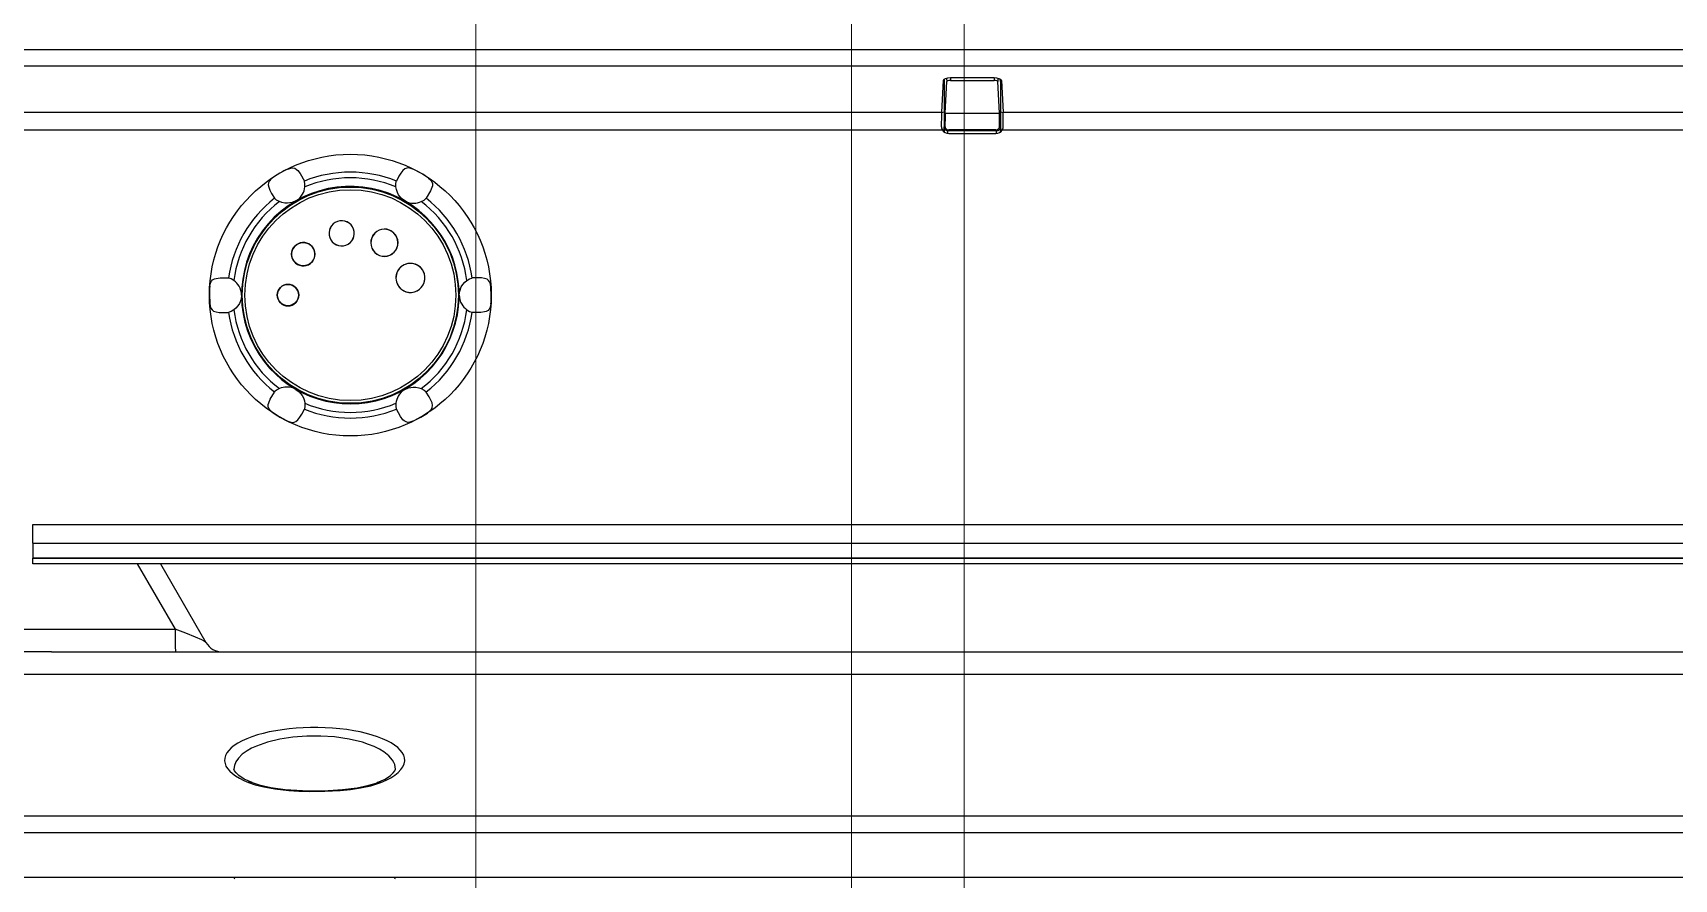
# Model space of a CAD drawing. Header units: millimetres. Extents: x -35117 to 70520, y -28859 to 27816.
# Drawn here: x -9150 to -9062.6, y -6956.5 to -6911.5 of the extents above; entities that cross this region are included whole.
import ezdxf

# ---------------------------------------------------------------- set-up
doc = ezdxf.new("R2010")
doc.units = ezdxf.units.MM
doc.layers.add('EQUIPMENT_31_22_34_otd', color=54, linetype='Continuous')
doc.layers.add('Hull', color=1, linetype='Continuous', lineweight=40)
doc.layers.add('Other', color=3, linetype='Continuous', lineweight=60)

# ---------------------------------------------------------------- blocks, each defined once
blk = doc.blocks.new('control panel')
at = {"color": 2}
for p, q in [((751.314, 159.4386), (732.813, 159.4386)), ((751.314, 159.3505), (732.813, 159.3505)), ((732.7541, 159.1057), (737.8998, 159.1057)), ((738.2272, 159.1057), (751.3729, 159.1057)), ((732.7426, 159.0117), (737.9041, 159.0117)), ((738.2229, 159.0117), (751.3844, 159.0117)), ((733.0635, 156.9109), (751.0635, 156.9109)), ((733.0635, 156.8113), (751.0635, 156.8113)), ((733.0635, 156.7318), (751.0635, 156.7318)), ((751.0635, 156.7318), (733.0635, 156.7318)), ((751.0635, 156.7018), (733.0635, 156.7018)), ((734.7635, 156.2318), (749.3635, 156.2318)), ((751.2727, 156.1111), (732.8544, 156.1111)), ((732.3635, 155.3602), (751.7635, 155.3602)), ((732.3635, 155.2715), (751.7635, 155.2715)), ((751.7635, 155.0318), (732.3635, 155.0318))]:
    blk.add_line(p, q, dxfattribs=at)
at = {"color": 2, "ltscale": 0.021127}
for p, q in [((737.9079, 159.2745), (737.8998, 159.1057)), ((738.2191, 159.2745), (738.2272, 159.1057))]:
    blk.add_line(p, q, dxfattribs=at)
at = {"color": 2, "ltscale": 0.001551}
for p, q in [((737.9135, 159.2698), (737.9151, 159.2821)), ((738.2135, 159.2698), (738.212, 159.2821))]:
    blk.add_line(p, q, dxfattribs=at)
at = {"color": 2, "ltscale": 0.001286}
for p, q in [((737.9135, 159.2813), (737.9137, 159.271)), ((738.2135, 159.2813), (738.2133, 159.271))]:
    blk.add_line(p, q, dxfattribs=at)
at = {"color": 2, "ltscale": 0.000631}
for p, q in [((737.9135, 159.2698), (737.9135, 159.2647)), ((738.2135, 159.2698), (738.2135, 159.2647))]:
    blk.add_line(p, q, dxfattribs=at)
at = {"color": 2, "ltscale": 0.00326}
for p, q in [((737.9135, 159.2647), (737.9135, 159.2387)), ((738.2135, 159.2647), (738.2135, 159.2387))]:
    blk.add_line(p, q, dxfattribs=at)
at = {"color": 2, "ltscale": 0.020985}
for p, q in [((737.9191, 159.1007), (737.9272, 159.2684)), ((738.2079, 159.1007), (738.1999, 159.2684))]:
    blk.add_line(p, q, dxfattribs=at)
at = {"color": 2, "ltscale": 0.002196}
for p, q in [((737.927, 159.286), (737.9272, 159.2684)), ((738.2, 159.286), (738.1999, 159.2684))]:
    blk.add_line(p, q, dxfattribs=at)
at = {"color": 2, "ltscale": 0.001605}
for p, q in [((737.9471, 159.288), (737.9472, 159.2751)), ((738.18, 159.288), (738.1799, 159.2751))]:
    blk.add_line(p, q, dxfattribs=at)
at = {"color": 2, "ltscale": 0.02909}
blk.add_line((737.9472, 159.2751), (738.1799, 159.2751), dxfattribs=at)
at = {"color": 2, "ltscale": 0.028904}
blk.add_line((738.1791, 159.288), (737.9479, 159.288), dxfattribs=at)
at = {"color": 2, "ltscale": 0.026489}
for p, q in [((737.9135, 159.2387), (737.9135, 159.0268)), ((738.2135, 159.2387), (738.2135, 159.0268))]:
    blk.add_line(p, q, dxfattribs=at)
at = {"color": 2, "ltscale": 0.0361}
blk.add_line((737.9191, 159.1007), (738.2079, 159.1007), dxfattribs=at)
at = {"color": 2, "ltscale": 0.003281}
for p, q in [((737.9135, 159.0009), (737.9139, 159.0271)), ((738.2135, 159.0009), (738.2132, 159.0271))]:
    blk.add_line(p, q, dxfattribs=at)
at = {"color": 2, "ltscale": 0.0025}
for p, q in [((737.9135, 159.0268), (737.9135, 159.0068)), ((738.2135, 159.0268), (738.2135, 159.0068))]:
    blk.add_line(p, q, dxfattribs=at)
at = {"color": 2, "ltscale": 0.000746}
for p, q in [((737.9135, 159.0068), (737.9135, 159.0008)), ((738.2135, 159.0068), (738.2135, 159.0008))]:
    blk.add_line(p, q, dxfattribs=at)
at = {"color": 2, "ltscale": 0.000736}
for p, q in [((737.9139, 159.0271), (737.918, 159.0313)), ((738.209, 159.0313), (738.2132, 159.0271))]:
    blk.add_line(p, q, dxfattribs=at)
at = {"color": 2, "ltscale": 0.000726}
for p, q in [((737.9339, 159.0071), (737.938, 159.0112)), ((738.1891, 159.0112), (738.1932, 159.0071))]:
    blk.add_line(p, q, dxfattribs=at)
at = {"color": 2, "ltscale": 0.032415}
blk.add_line((738.1932, 159.0071), (737.9339, 159.0071), dxfattribs=at)
at = {"color": 2, "ltscale": 0.001861}
for p, q in [((737.9339, 158.9922), (737.9339, 159.0071)), ((738.1932, 158.9922), (738.1932, 159.0071))]:
    blk.add_line(p, q, dxfattribs=at)
at = {"color": 2, "ltscale": 0.031388}
blk.add_line((738.1891, 159.0112), (737.938, 159.0112), dxfattribs=at)
at = {"color": 2, "ltscale": 0.031215}
blk.add_line((737.9387, 158.9919), (738.1884, 158.9919), dxfattribs=at)
at = {"color": 2, "ltscale": 0.012452}
blk.add_line((733.0635, 156.8113), (733.0635, 156.9109), dxfattribs=at)
at = {"color": 2, "ltscale": 0.009938}
blk.add_line((733.0635, 156.8113), (733.0635, 156.7318), dxfattribs=at)
at = {"color": 2, "ltscale": 0.00375}
blk.add_line((733.0635, 156.7018), (733.0635, 156.7318), dxfattribs=at)
at = {"color": 2, "ltscale": 0.050406}
blk.add_line((733.6187, 156.7018), (733.8204, 156.3525), dxfattribs=at)
at = {"color": 2, "ltscale": 0.060622}
blk.add_line((733.7427, 156.7018), (733.9852, 156.2818), dxfattribs=at)
at = {"color": 2, "ltscale": 0.118525}
blk.add_line((732.8722, 156.3525), (733.8204, 156.3525), dxfattribs=at)
at = {"color": 2, "ltscale": 0.035982}
blk.add_line((733.1635, 156.2318), (732.8757, 156.2318), dxfattribs=at)
at = {"color": 2, "ltscale": 0.2}
blk.add_line((733.1635, 156.2318), (734.7635, 156.2318), dxfattribs=at)
at = {"color": 2, "ltscale": 4.5e-05}
for p, q in [((737.7093, 155.0318), (737.7096, 155.0318)), ((738.6178, 155.0318), (738.6174, 155.0318)), ((741.6093, 155.0318), (741.6096, 155.0318))]:
    blk.add_line(p, q, dxfattribs=at)
at = {"color": 2}
for points in [[(734.3785, 158.7813), (734.3437, 158.7594), (734.33, 158.7484), (734.3223, 158.7396), (734.3175, 158.7297), (734.3163, 158.7198), (734.3189, 158.7058), (734.3251, 158.6901), (734.3344, 158.6724), (734.3499, 158.6475)], [(734.4212, 158.8033), (734.437, 158.8083), (734.4482, 158.8091), (734.4573, 158.8072), (734.4676, 158.801), (734.474, 158.7949), (734.4865, 158.7785), (734.5087, 158.7392)], [(734.5111, 158.7076), (734.5114, 158.7246), (734.5095, 158.7366), (734.5087, 158.7392)], [(734.9959, 158.7076), (734.9956, 158.7246), (734.9975, 158.7366), (734.9983, 158.7392)], [(735.1285, 158.7813), (735.0922, 158.8005), (735.0758, 158.8068), (735.0643, 158.8091), (735.0533, 158.8083), (735.0442, 158.8044), (735.0333, 158.7952), (735.0229, 158.7819), (735.0122, 158.765), (734.9983, 158.7392)], [(735.1689, 158.7553), (735.1811, 158.7441), (735.1875, 158.7348), (735.1903, 158.726), (735.1901, 158.7139), (735.188, 158.7054), (735.1801, 158.6864), (735.1571, 158.6475)], [(734.376, 158.6296), (734.3611, 158.6379), (734.3517, 158.6455), (734.3499, 158.6475)], [(735.0431, 158.6334), (735.0255, 158.6466), (735.0102, 158.6655), (735.0038, 158.678), (734.9984, 158.6938), (734.9959, 158.7076)], [(735.131, 158.6296), (735.1459, 158.6379), (735.1553, 158.6455), (735.1571, 158.6475)], [(734.4639, 158.6334), (734.4436, 158.6247), (734.4196, 158.621), (734.4055, 158.6216), (734.3892, 158.6249), (734.376, 158.6296)], [(734.0058, 158.1797), (734.0094, 158.1959), (734.0142, 158.2061), (734.0205, 158.2129), (734.031, 158.2188), (734.0395, 158.2212), (734.0599, 158.2239), (734.1051, 158.2234)], [(734.1336, 158.2098), (734.119, 158.2185), (734.1077, 158.2229), (734.1051, 158.2234)], [(735.3327, 158.1318), (735.3354, 158.1537), (735.3441, 158.1763), (735.3517, 158.1882), (735.3627, 158.2007), (735.3734, 158.2098)], [(735.3734, 158.2098), (735.388, 158.2185), (735.3993, 158.2229), (735.4019, 158.2234)], [(735.5035, 158.1318), (735.502, 158.1728), (735.4993, 158.1902), (735.4955, 158.2012), (735.4893, 158.2104), (735.4814, 158.2163), (735.4679, 158.2212), (735.4513, 158.2236), (735.4313, 158.2244), (735.4019, 158.2234)], [(734.0035, 158.1318), (734.005, 158.0907), (734.0077, 158.0733), (734.0115, 158.0623), (734.0177, 158.0532), (734.0257, 158.0472), (734.0391, 158.0424), (734.0558, 158.0399), (734.0757, 158.0391), (734.1051, 158.0401)], [(734.1743, 158.1318), (734.1717, 158.1098), (734.1629, 158.0872), (734.1553, 158.0753), (734.1443, 158.0628), (734.1336, 158.0538)], [(734.1336, 158.0538), (734.119, 158.045), (734.1077, 158.0406), (734.1051, 158.0401)], [(735.3734, 158.0538), (735.388, 158.045), (735.3993, 158.0406), (735.4019, 158.0401)], [(735.5012, 158.0838), (735.4977, 158.0676), (735.4928, 158.0574), (735.4865, 158.0506), (735.476, 158.0447), (735.4675, 158.0423), (735.4471, 158.0396), (735.4019, 158.0401)], [(734.3381, 157.5082), (734.3259, 157.5194), (734.3195, 157.5287), (734.3167, 157.5375), (734.3169, 157.5496), (734.319, 157.5581), (734.3269, 157.5772), (734.3499, 157.616)], [(734.376, 157.6339), (734.3611, 157.6257), (734.3517, 157.6181), (734.3499, 157.616)], [(734.4639, 157.6302), (734.4816, 157.6169), (734.4968, 157.598), (734.5033, 157.5855), (734.5086, 157.5697), (734.5111, 157.5559)], [(735.0431, 157.6302), (735.0634, 157.6388), (735.0874, 157.6425), (735.1015, 157.6419), (735.1178, 157.6386), (735.131, 157.6339)], [(735.1285, 157.4822), (735.1633, 157.5041), (735.177, 157.5151), (735.1847, 157.5239), (735.1895, 157.5338), (735.1907, 157.5437), (735.1881, 157.5577), (735.1819, 157.5734), (735.1726, 157.5911), (735.1571, 157.616)], [(735.131, 157.6339), (735.1459, 157.6257), (735.1553, 157.6181), (735.1571, 157.616)], [(734.3785, 157.4822), (734.4148, 157.463), (734.4313, 157.4567), (734.4427, 157.4544), (734.4537, 157.4552), (734.4628, 157.4591), (734.4737, 157.4684), (734.4842, 157.4816), (734.4948, 157.4985), (734.5087, 157.5244)], [(734.5111, 157.5559), (734.5114, 157.5389), (734.5095, 157.5269), (734.5087, 157.5244)], [(734.9959, 157.5559), (734.9956, 157.5389), (734.9975, 157.5269), (734.9983, 157.5244)], [(735.0858, 157.4603), (735.07, 157.4552), (735.0588, 157.4544), (735.0497, 157.4564), (735.0394, 157.4626), (735.033, 157.4686), (735.0205, 157.485), (734.9983, 157.5244)], [(733.9852, 156.2818), (733.9832, 156.284), (733.9748, 156.2897), (733.9622, 156.2964), (733.9302, 156.311), (733.8779, 156.3319), (733.8204, 156.3525)], [(734.9929, 155.6079), (734.9923, 155.62), (734.9896, 155.6321), (734.9848, 155.6441), (734.978, 155.6559), (734.9586, 155.6787), (734.9318, 155.7), (734.908, 155.7144), (734.881, 155.7277), (734.8507, 155.7399), (734.8179, 155.7508), (734.7464, 155.768), (734.669, 155.7793), (734.5955, 155.7841), (734.5211, 155.7837), (734.4478, 155.7782), (734.3775, 155.7674), (734.3122, 155.7517), (734.2537, 155.7311), (734.2278, 155.7191), (734.2046, 155.7061), (734.1782, 155.6873), (734.1576, 155.6673), (734.1432, 155.6461), (734.1361, 155.6271), (734.1341, 155.6079)], [(734.2303, 155.5362), (734.1892, 155.5551), (734.1602, 155.5737), (734.1451, 155.5875), (734.1368, 155.5989), (734.1341, 155.6079)], [(734.8967, 155.5362), (734.9379, 155.5551), (734.9669, 155.5737), (734.9819, 155.5875), (734.9902, 155.5989), (734.9929, 155.6079)], [(734.212, 155.5367), (734.2476, 155.5247), (734.2934, 155.5133), (734.3511, 155.5031), (734.4255, 155.4948), (734.4799, 155.4914), (734.5349, 155.4897), (734.6177, 155.4903), (734.7, 155.4947), (734.7544, 155.5002), (734.8068, 155.5081), (734.862, 155.5199), (734.915, 155.5367)], [(734.2303, 155.5362), (734.2682, 155.5238), (734.3295, 155.5102), (734.4072, 155.4997), (734.4985, 155.4937), (734.61, 155.4931), (734.7109, 155.4989), (734.7892, 155.5088), (734.8517, 155.5219), (734.891, 155.5341), (734.8967, 155.5362)]]:
    blk.add_lwpolyline(points, dxfattribs=at)
for centre, radius in [((734.7535, 158.1318), 0.75), ((734.7535, 158.1318), 0.5756), ((734.7535, 158.1318), 0.5614), ((734.5028, 158.3498), 0.062), ((734.4215, 158.1318), 0.0569)]:
    blk.add_circle(centre, radius, dxfattribs=at)
for centre, radius, start, end in [((740.1891, 159.0371), 2.2904, 178.28361, 180.12937), ((737.914, 159.066), 0.0395, 90.70814, 111.23336), ((740.0898, 159.0344), 2.1717, 178.24996, 180.08302), ((736.0372, 159.0344), 2.1717, 359.91699, 1.75003), ((738.213, 159.0659), 0.0396, 68.785, 89.31429), ((735.9379, 159.0371), 2.2904, 359.87063, 1.7164), ((737.9385, 159.0318), 0.0398, 179.76617, 210.25399), ((737.9386, 159.0319), 0.04, 210.26979, 270.00422), ((737.9338, 159.0271), 0.02, 179.9707, 270.02929), ((737.9379, 159.0311), 0.0199, 179.66561, 270.03655), ((738.1884, 159.0319), 0.04, 269.99578, 329.7302), ((738.1891, 159.0311), 0.0199, 269.96345, 0.33427), ((738.1932, 159.0271), 0.02, 269.97071, 0.02929), ((738.1886, 159.0318), 0.0398, 329.74614, 0.23467), ((734.5713, 158.4622), 0.3727, 113.75293, 121.13592), ((734.7535, 158.1318), 0.6549, 68.0463, 111.95371), ((734.7535, 158.1318), 0.6248, 67.17135, 112.82865), ((734.9485, 158.4548), 0.3727, 53.75293, 61.13592), ((734.7535, 158.1318), 0.6549, 128.04629, 171.9537), ((734.7535, 158.1318), 0.5792, 60, 208.64789), ((734.4169, 158.7143), 0.0936, 300.16305, 330.97875), ((734.4088, 158.7188), 0.1029, 330.9516, 353.73319), ((734.7535, 158.1318), 0.6549, 8.0463, 51.9537), ((734.7535, 158.1318), 0.6248, 127.17135, 172.82865), ((734.7535, 158.1318), 0.5792, 208.64789, 60), ((735.0897, 158.7146), 0.0936, 240.16305, 270.97876), ((735.0896, 158.7238), 0.1029, 270.95159, 293.73319), ((734.7535, 158.1318), 0.6248, 7.17135, 52.82865), ((734.7073, 158.4609), 0.0674, 98.04365, 277.95635), ((734.7073, 158.4609), 0.067, 98.04361, 277.9564), ((734.7072, 158.4609), 0.0674, 278.04365, 97.95635), ((734.7072, 158.4609), 0.067, 278.0436, 97.95639), ((734.9347, 158.4107), 0.0725, 57.04423, 236.95577), ((734.9347, 158.4107), 0.072, 57.04418, 236.95582), ((734.9346, 158.4107), 0.0725, 237.04423, 56.95577), ((734.9346, 158.4107), 0.072, 237.04418, 56.95582), ((734.5028, 158.3498), 0.0624, 139.04306, 318.95694), ((734.5027, 158.3497), 0.0624, 319.04306, 138.95693), ((735.0734, 158.2235), 0.077, 196.04477, 137.52762), ((735.0735, 158.2235), 0.0775, 16.02038, 138.4893), ((734.0727, 158.1268), 0.1029, 30.95159, 53.73319), ((735.0733, 158.2235), 0.0774, 138.45449, 195.9922), ((735.0733, 158.2235), 0.077, 137.55744, 195.99189), ((735.0734, 158.2235), 0.0775, 196.04482, 15.95518), ((734.3763, 158.1392), 0.3727, 173.75294, 181.13592), ((734.0807, 158.1315), 0.0936, 0.16305, 30.97875), ((734.4215, 158.1317), 0.0573, 0.04249, 179.95751), ((734.4215, 158.1318), 0.0573, 180.04249, 359.95751), ((735.4264, 158.132), 0.0936, 180.16304, 210.97875), ((735.1308, 158.1244), 0.3727, 353.75293, 1.13592), ((734.7535, 158.1318), 0.6549, 188.0463, 231.95371), ((734.7535, 158.1318), 0.6248, 187.17135, 232.82865), ((734.7535, 158.1318), 0.6248, 307.17135, 352.82865), ((734.7535, 158.1318), 0.6549, 308.0463, 351.9537), ((735.4343, 158.1367), 0.1029, 210.9516, 233.73319), ((734.4174, 157.5397), 0.1029, 90.95159, 113.73319), ((734.4173, 157.5489), 0.0936, 60.16305, 90.97876), ((735.0982, 157.5447), 0.1029, 150.95159, 173.7332), ((735.0902, 157.5492), 0.0936, 120.16305, 150.97875), ((734.5585, 157.8088), 0.3727, 233.75293, 241.13591), ((734.7535, 158.1318), 0.6549, 248.04629, 291.9537), ((734.7535, 158.1318), 0.6248, 247.17135, 292.82865), ((734.9357, 157.8014), 0.3727, 293.75293, 301.13592), ((734.0718, 156.3318), 0.1, 210, 270), ((734.2206, 155.5102), 0.0278, 69.57215, 107.93845), ((734.9064, 155.5102), 0.0278, 72.06155, 110.42785), ((734.1289, 155.0218), 0.01, 2, 90), ((734.1289, 155.0218), 0.01, 2, 90), ((734.9982, 155.0218), 0.01, 90, 178), ((734.9982, 155.0218), 0.01, 90, 178)]:
    blk.add_arc(centre, radius, start, end, dxfattribs=at)
for centre, major_axis, ratio, start_param, end_param in [((737.9479, 159.2743), (0.04, 0), 0.342014, 1.570796, 3.125192), ((737.9472, 159.2683), (0.02, 0), 0.342014, 1.570796, 3.125192), ((738.1791, 159.2743), (-0.04, 0), 0.342014, 3.157993, 4.712389), ((738.1799, 159.2683), (-0.02, 0), 0.342014, 3.157993, 4.712389), ((733.8238, 156.3318), (0, -0.1), 0.035678, 4.503079, 6.283185), ((734.5635, 155.6553), (0.4794, 0), 0.364001, 6.270475, 10.172646), ((734.5635, 155.6553), (0.4794, 0), 0.364006, 5.535288, 6.270469)]:
    blk.add_ellipse(centre, major_axis=major_axis, ratio=ratio, start_param=start_param, end_param=end_param, dxfattribs=at)

msp = doc.modelspace()

# ---------------------------------------------------------------- linework, layer by layer
at = {"layer": 'Hull', "color": 86, "linetype": 'Continuous', "lineweight": 20}
for p, q in [((-9106.405, -7718.425), (-9106.405, -6674.426)), ((-9100.405, -6674.426), (-9100.405, -7718.425))]:
    msp.add_line(p, q, dxfattribs=at)
msp.add_lwpolyline([(-9106.405, -7711.274), (-9106.405, -6681.576), (-9126.406, -6705.412), (-9126.406, -7687.439), (-9106.405, -7711.274)], dxfattribs=at)
at = {"layer": 'Other', "color": 251, "linetype": 'Continuous', "lineweight": 20}
msp.add_line((-9655.502, -6956.447), (-8700.108, -6956.447), dxfattribs=at)

# ---------------------------------------------------------------- block references
at = {"layer": 'EQUIPMENT_31_22_34_otd', "linetype": 'Continuous', "lineweight": 35, "xscale": 10, "yscale": 10, "zscale": 10}
msp.add_blockref('control panel', (-16480.613, -8506.765), dxfattribs=at)

doc.saveas('drawing.dxf')
